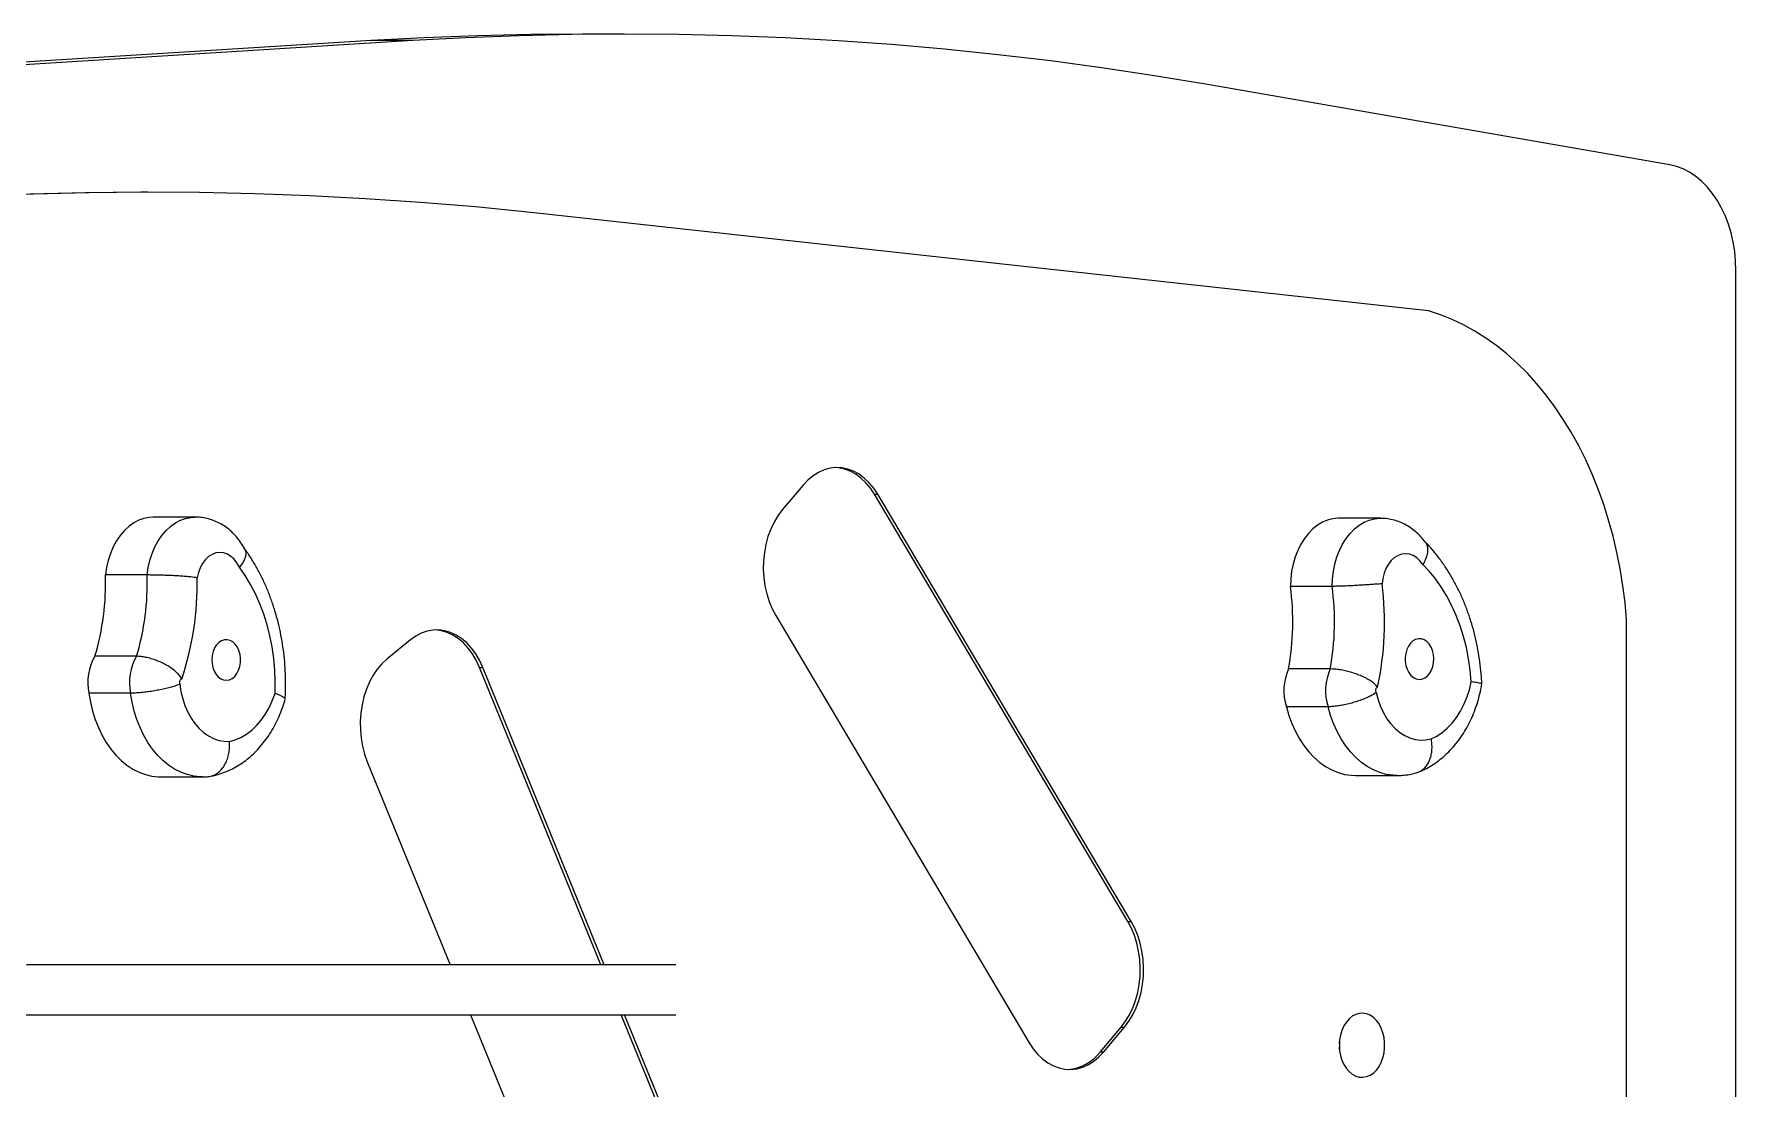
# Model space of a CAD drawing. Header units: millimetres. Extents: x -6276 to 7092, y -6092 to 4840.
# Drawn here: x 1766 to 2488, y -1016 to -569 of the extents above; entities that cross this region are included whole.
import ezdxf

# ---------------------------------------------------------------- set-up
doc = ezdxf.new("R2010")
doc.units = ezdxf.units.MM
doc.layers.add('DIKOM_ОБЪЕКТ', color=7, linetype='Continuous')

msp = doc.modelspace()

# ---------------------------------------------------------------- linework, layer by layer
at = {"layer": 'DIKOM_ОБЪЕКТ', "color": 7, "linetype": 'Continuous', "lineweight": 15}
for p, q in [((2016.448, -568.593), (1998.77, -568.593)), ((1909.141, -571.386), (1007.035, -627.639)), ((1926.818, -571.386), (1024.712, -627.639)), ((1926.818, -571.386), (1909.141, -571.386)), ((2460.042, -624.06), (2264.796, -590.106)), ((1814.441, -635.656), (1813.027, -635.656)), ((2357.718, -685.976), (2000.241, -646.83)), ((2488.115, -1477.179), (2488.115, -668.942)), ((2092.448, -759.818), (2083.564, -770.36)), ((2230.161, -944.831), (2122.712, -763.738)), ((2122.712, -763.738), (2124.127, -763.738)), ((2231.575, -944.831), (2124.127, -763.738)), ((1834.438, -773.415), (1816.761, -773.415)), ((2337.313, -773.924), (2319.635, -773.924)), ((1814.173, -797.95), (1796.495, -797.95)), ((2316.803, -802.774), (2299.125, -802.774)), ((2080.793, -815.161), (2188.241, -996.254)), ((2441.729, -1357.568), (2441.729, -816.861)), ((1925.839, -825.476), (1915.796, -833.676)), ((1809.7, -832.413), (1792.022, -832.413)), ((2006.66, -963.311), (1955.141, -837.116)), ((1955.141, -837.116), (1956.556, -837.116)), ((2008.074, -963.311), (1956.556, -837.116)), ((2316.006, -837.795), (2298.328, -837.795)), ((1807.136, -848.067), (1789.458, -848.067)), ((2315.118, -853.814), (2297.44, -853.814)), ((1907.566, -877.116), (1942.753, -963.307)), ((1819.925, -883.54), (1837.603, -883.54)), ((2326.681, -882.969), (2344.358, -882.969)), ((2230.161, -944.831), (2231.575, -944.831)), ((1951.364, -984.4), (1991.146, -1081.845)), ((2038.722, -1041.845), (2015.272, -984.405)), ((2040.136, -1041.845), (2016.686, -984.405)), ((2218.506, -1000.174), (2227.39, -989.632)), ((2219.92, -1000.174), (2228.804, -989.632)), ((2227.39, -989.632), (2228.804, -989.632)), ((2218.506, -1000.174), (2219.92, -1000.174))]:
    msp.add_line(p, q, dxfattribs=at)
at = {"layer": 'DIKOM_ОБЪЕКТ', "color": 7, "linetype": 'Continuous', "lineweight": 15, "flags": 128}
for points in [[(1998.77, -568.593), (1976.837, -568.76), (1954.265, -569.281), (1931.699, -570.156), (1909.141, -571.386)], [(2264.796, -590.106), (2242.375, -586.385), (2219.926, -583.017), (2197.452, -580), (2174.955, -577.337), (2152.439, -575.027), (2129.907, -573.07), (2107.36, -571.466), (2084.802, -570.217), (2062.236, -569.321), (2039.665, -568.78), (2017.09, -568.593), (1994.515, -568.76), (1971.943, -569.281), (1949.377, -570.156), (1926.818, -571.386)], [(2488.115, -668.942), (2487.983, -664.855), (2487.59, -660.801), (2486.94, -656.813), (2486.038, -652.925), (2484.892, -649.168), (2483.51, -645.573), (2481.904, -642.17), (2480.087, -638.985), (2478.073, -636.046), (2475.881, -633.376), (2473.526, -630.997), (2471.03, -628.929), (2468.411, -627.189), (2465.692, -625.79), (2462.894, -624.744), (2460.042, -624.06)], [(1813.027, -635.656), (1811.495, -635.657), (1788.051, -635.858), (1764.61, -636.414), (1741.174, -637.325), (1717.747, -638.591), (1694.331, -640.212), (1670.928, -642.187)], [(2000.241, -646.83), (1976.871, -644.192), (1953.482, -641.909), (1930.077, -639.98), (1906.659, -638.405), (1883.231, -637.186), (1859.795, -636.321), (1836.353, -635.811), (1812.909, -635.657), (1789.465, -635.858), (1766.024, -636.414), (1742.589, -637.325), (1719.162, -638.591), (1695.745, -640.212), (1672.343, -642.187)], [(2441.729, -816.861), (2441.07, -809.647), (2440.164, -802.486), (2439.013, -795.397), (2437.619, -788.394), (2435.985, -781.497), (2434.116, -774.72), (2432.017, -768.079), (2429.69, -761.591), (2427.144, -755.271), (2424.383, -749.133), (2421.414, -743.193), (2418.244, -737.465), (2414.88, -731.961), (2411.331, -726.696), (2407.605, -721.681), (2403.711, -716.928), (2399.658, -712.449), (2395.456, -708.255), (2391.114, -704.355), (2386.643, -700.758), (2382.053, -697.473), (2377.356, -694.508), (2372.563, -691.87), (2367.684, -689.565), (2362.732, -687.599), (2357.718, -685.976)], [(2124.127, -763.738), (2122.399, -761.141), (2120.477, -758.833), (2118.385, -756.844), (2116.148, -755.199), (2113.796, -753.918), (2111.356, -753.017), (2108.861, -752.508), (2106.341, -752.396), (2103.828, -752.685), (2101.354, -753.368), (2098.949, -754.44), (2096.644, -755.884), (2094.468, -757.685), (2092.448, -759.818)], [(2122.712, -763.738), (2120.985, -761.141), (2119.063, -758.833), (2116.971, -756.844), (2114.734, -755.199), (2112.381, -753.918), (2109.942, -753.017), (2107.447, -752.508), (2106.193, -752.402)], [(2083.564, -770.36), (2081.728, -772.803), (2080.096, -775.521), (2078.69, -778.48), (2077.526, -781.643), (2076.62, -784.97), (2075.983, -788.42), (2075.623, -791.949), (2075.544, -795.513), (2075.748, -799.067), (2076.232, -802.566), (2076.989, -805.967), (2078.011, -809.227), (2079.284, -812.304), (2080.793, -815.161)], [(1816.761, -773.415), (1815.063, -773.514), (1812.807, -773.959), (1810.6, -774.754), (1808.469, -775.89), (1806.44, -777.354), (1804.539, -779.127), (1802.788, -781.186), (1801.209, -783.508), (1799.823, -786.063), (1798.645, -788.82), (1797.69, -791.744), (1796.971, -794.8), (1796.495, -797.95)], [(1814.173, -797.95), (1814.648, -794.8), (1815.368, -791.744), (1816.322, -788.82), (1817.5, -786.063), (1818.887, -783.508), (1820.466, -781.186), (1822.217, -779.127), (1824.118, -777.354), (1826.147, -775.89), (1828.278, -774.754), (1830.485, -773.959), (1832.741, -773.514), (1834.416, -773.415)], [(2319.635, -773.924), (2319.429, -773.926), (2317.157, -774.137), (2314.914, -774.703), (2312.731, -775.617), (2310.632, -776.868), (2308.644, -778.441), (2306.792, -780.315), (2305.098, -782.468), (2303.584, -784.873), (2302.267, -787.501), (2301.165, -790.32), (2300.29, -793.294), (2299.654, -796.386), (2299.264, -799.56), (2299.125, -802.774)], [(2316.803, -802.774), (2316.941, -799.56), (2317.331, -796.386), (2317.967, -793.294), (2318.842, -790.32), (2319.945, -787.501), (2321.261, -784.873), (2322.776, -782.468), (2324.47, -780.315), (2326.322, -778.441), (2328.31, -776.868), (2330.408, -775.617), (2332.592, -774.703), (2334.834, -774.137), (2337.107, -773.926), (2337.307, -773.924)], [(1853.303, -794.689), (1852.288, -792.868), (1851.075, -791.31), (1849.697, -790.056), (1848.191, -789.14), (1846.6, -788.588), (1844.965, -788.415), (1843.333, -788.625), (1841.748, -789.213), (1840.253, -790.163), (1838.889, -791.449), (1837.694, -793.034), (1836.7, -794.877), (1835.935, -796.927), (1835.419, -799.126)], [(2355.272, -793.546), (2354.077, -791.96), (2352.713, -790.674), (2351.218, -789.724), (2349.633, -789.136), (2348.001, -788.925), (2346.367, -789.098), (2344.775, -789.649), (2343.269, -790.564), (2341.891, -791.818), (2340.678, -793.376), (2339.663, -795.196), (2338.874, -797.227), (2338.333, -799.415), (2338.054, -801.699)], [(2375.857, -843.246), (2375.413, -838.329), (2374.716, -833.472), (2373.769, -828.699), (2372.578, -824.037), (2371.148, -819.511), (2369.489, -815.145), (2367.608, -810.963), (2365.515, -806.986), (2363.223, -803.237), (2360.742, -799.735), (2358.087, -796.499), (2355.272, -793.546)], [(1868.429, -848.167), (1868.507, -843.212), (1868.329, -838.261), (1867.895, -833.343), (1867.208, -828.482), (1866.27, -823.706), (1865.089, -819.039), (1863.669, -814.507), (1862.018, -810.135), (1860.145, -805.944), (1858.061, -801.959), (1855.776, -798.201), (1853.303, -794.689)], [(1956.556, -837.116), (1955.173, -834.134), (1953.564, -831.389), (1951.748, -828.916), (1949.747, -826.746), (1947.587, -824.907), (1945.296, -823.42), (1942.901, -822.306), (1940.433, -821.577), (1937.922, -821.244), (1935.401, -821.31), (1932.902, -821.775), (1930.454, -822.632), (1928.09, -823.871), (1925.839, -825.476)], [(1955.141, -837.116), (1953.759, -834.134), (1952.15, -831.389), (1950.334, -828.916), (1948.333, -826.746), (1946.173, -824.907), (1943.882, -823.42), (1941.487, -822.306), (1939.018, -821.577), (1936.508, -821.244), (1936.371, -821.237)], [(1846.944, -825.428), (1845.741, -825.822), (1844.62, -826.55), (1843.624, -827.582), (1842.796, -828.876), (1842.17, -830.38), (1841.77, -832.032), (1841.613, -833.763), (1841.706, -835.504), (1842.045, -837.182), (1842.616, -838.73), (1843.395, -840.083), (1844.351, -841.187), (1845.445, -841.996), (1846.632, -842.477), (1847.862, -842.611), (1849.087, -842.391), (1850.255, -841.827), (1851.319, -840.943), (1852.235, -839.773), (1852.966, -838.367), (1853.482, -836.781), (1853.762, -835.081), (1853.794, -833.336), (1853.577, -831.618), (1853.12, -829.997), (1852.441, -828.539), (1851.569, -827.304), (1850.538, -826.342), (1849.392, -825.694), (1848.178, -825.385), (1846.944, -825.428)], [(2352.218, -825.282), (2351.071, -825.924), (2350.038, -826.88), (2349.162, -828.111), (2348.48, -829.565), (2348.018, -831.184), (2347.797, -832.901), (2347.824, -834.646), (2348.099, -836.348), (2348.611, -837.936), (2349.338, -839.346), (2350.251, -840.521), (2351.313, -841.411), (2352.48, -841.981), (2353.703, -842.207), (2354.934, -842.08), (2356.122, -841.605), (2357.218, -840.802), (2358.177, -839.703), (2358.96, -838.354), (2359.535, -836.809), (2359.879, -835.133), (2359.976, -833.393), (2359.824, -831.661), (2359.429, -830.007), (2358.806, -828.5), (2357.981, -827.201), (2356.989, -826.163), (2355.869, -825.43), (2354.668, -825.029), (2353.434, -824.98), (2352.218, -825.282)], [(1915.796, -833.676), (1913.688, -835.631), (1911.747, -837.907), (1909.999, -840.476), (1908.464, -843.305), (1907.164, -846.36), (1906.112, -849.601), (1905.324, -852.988), (1904.809, -856.478), (1904.574, -860.028), (1904.62, -863.593), (1904.949, -867.128), (1905.555, -870.589), (1906.431, -873.933), (1907.566, -877.116)], [(1828.844, -842.079), (1828.591, -842.132), (1828.355, -842.277), (1828.155, -842.503), (1828.003, -842.795), (1827.91, -843.133), (1827.882, -843.494), (1827.922, -843.852), (1828.026, -844.183)], [(1828.026, -844.183), (1828.512, -847.347), (1829.245, -850.413), (1830.216, -853.344), (1831.413, -856.104), (1832.82, -858.656), (1834.421, -860.971), (1836.194, -863.017), (1838.118, -864.771), (1840.169, -866.209), (1842.32, -867.314), (1844.545, -868.072), (1846.817, -868.473), (1849.106, -868.512)], [(2358.89, -867.431), (2361.258, -866.248), (2363.53, -864.737), (2365.685, -862.913), (2367.7, -860.794), (2369.556, -858.401), (2371.233, -855.758), (2372.716, -852.892), (2373.989, -849.83), (2375.039, -846.604), (2375.857, -843.246)], [(1789.458, -848.067), (1790.116, -851.9), (1791.015, -855.635), (1792.147, -859.24), (1793.504, -862.687), (1795.074, -865.948), (1796.844, -868.997), (1798.801, -871.808), (1800.928, -874.36), (1803.209, -876.632), (1805.625, -878.604), (1808.156, -880.262), (1810.782, -881.592), (1813.482, -882.584), (1816.234, -883.228), (1819.016, -883.521), (1819.925, -883.54)], [(1837.601, -883.54), (1836.694, -883.521), (1833.912, -883.228), (1831.16, -882.584), (1828.459, -881.592), (1825.833, -880.262), (1823.302, -878.604), (1820.887, -876.632), (1818.606, -874.36), (1816.478, -871.808), (1814.522, -868.997), (1812.751, -865.948), (1811.182, -862.687), (1809.825, -859.24), (1808.693, -855.635), (1807.794, -851.9), (1807.136, -848.067)], [(1849.106, -868.512), (1851.572, -867.841), (1853.978, -866.825), (1856.301, -865.474), (1858.516, -863.803), (1860.603, -861.827), (1862.54, -859.567), (1864.308, -857.044), (1865.889, -854.285), (1867.267, -851.316), (1868.429, -848.167)], [(2335.485, -847.81), (2336.298, -850.836), (2337.346, -853.714), (2338.615, -856.408), (2340.088, -858.885), (2341.749, -861.113), (2343.575, -863.064), (2345.544, -864.715), (2347.631, -866.044), (2349.81, -867.035), (2352.054, -867.674), (2354.334, -867.955), (2356.622, -867.874), (2358.89, -867.431)], [(2297.44, -853.814), (2298.494, -857.467), (2299.776, -860.971), (2301.275, -864.298), (2302.979, -867.421), (2304.875, -870.315), (2306.946, -872.957), (2309.177, -875.325), (2311.549, -877.401), (2314.044, -879.167), (2316.64, -880.609), (2319.318, -881.716), (2322.054, -882.479), (2324.829, -882.891), (2326.681, -882.969)], [(2344.393, -882.969), (2342.506, -882.891), (2339.732, -882.479), (2336.995, -881.716), (2334.318, -880.609), (2331.721, -879.167), (2329.227, -877.401), (2326.855, -875.325), (2324.624, -872.957), (2322.552, -870.315), (2320.657, -867.421), (2318.953, -864.298), (2317.454, -860.971), (2316.172, -857.467), (2315.118, -853.814)], [(2227.39, -989.632), (2229.227, -987.189), (2230.859, -984.471), (2232.265, -981.512), (2233.429, -978.349), (2234.336, -975.022), (2234.973, -971.572), (2235.333, -968.042), (2235.412, -964.478), (2235.208, -960.924), (2234.724, -957.425), (2233.966, -954.024), (2232.944, -950.764), (2231.67, -947.687), (2230.161, -944.831)], [(2228.804, -989.632), (2230.641, -987.189), (2232.273, -984.471), (2233.68, -981.512), (2234.844, -978.349), (2235.75, -975.022), (2236.387, -971.572), (2236.747, -968.042), (2236.826, -964.478), (2236.622, -960.924), (2236.138, -957.425), (2235.38, -954.024), (2234.358, -950.764), (2233.085, -947.687), (2231.575, -944.831)], [(2319.89, -997.343), (2320.014, -999.524), (2320.384, -1001.648), (2320.991, -1003.661), (2321.818, -1005.51), (2322.844, -1007.148), (2324.042, -1008.532), (2325.382, -1009.626), (2326.829, -1010.402), (2328.345, -1010.84), (2329.891, -1010.928), (2331.427, -1010.664), (2332.913, -1010.055), (2334.311, -1009.117), (2335.584, -1007.874), (2336.7, -1006.359), (2337.629, -1004.609), (2338.348, -1002.672), (2338.838, -1000.596), (2339.087, -998.437), (2339.087, -996.248), (2338.838, -994.089), (2338.348, -992.013), (2337.629, -990.076), (2336.7, -988.326), (2335.584, -986.811), (2334.311, -985.568), (2332.913, -984.63), (2331.427, -984.021), (2329.891, -983.757), (2328.345, -983.845), (2326.829, -984.283), (2325.382, -985.059), (2324.042, -986.153), (2322.844, -987.537), (2321.818, -989.175), (2320.991, -991.024), (2320.384, -993.037), (2320.014, -995.162), (2319.89, -997.343)], [(2188.241, -996.254), (2189.968, -998.851), (2191.89, -1001.159), (2193.983, -1003.147), (2196.219, -1004.793), (2198.572, -1006.074), (2201.012, -1006.975), (2203.507, -1007.484), (2206.027, -1007.595), (2208.54, -1007.307), (2211.014, -1006.623), (2213.419, -1005.552), (2215.724, -1004.107), (2217.9, -1002.307), (2219.92, -1000.174)]]:
    msp.add_lwpolyline(points, dxfattribs=at)
at = {"layer": 'DIKOM_ОБЪЕКТ', "color": 7, "linetype": 'Continuous', "lineweight": 15}
for centre, radius, start, end in [((1688.621, -801.469), 107.932, 343.339659, 1.868609), ((1706.293, -801.468), 107.938, 343.340176, 1.868091), ((1708.237, -801.639), 127.206, 341.4633, 1.131597), ((2189.624, -817.802), 110.527, 349.578289, 7.814189), ((2207.296, -817.802), 110.533, 349.578807, 7.813672), ((2207.882, -817.791), 131.163, 347.778796, 7.047496), ((1810.45, -843.468), 21.49, 149.04159, 192.358013), ((1828.13, -843.468), 21.492, 149.042785, 192.355118), ((2318.562, -846.951), 22.209, 155.654187, 198.000989), ((2336.239, -846.951), 22.208, 155.65308, 198.002096), ((2336.778, -846.944), 1.556, 116.946043, 213.804805), ((2300.817, -997.343), 19.209, 355.172766, 4.827234), ((2203.214, -988.276), 19.375, 274.580936, 322.116631)]:
    msp.add_arc(centre, radius, start, end, dxfattribs=at)
for points, knots in [([(1855.598, -786.968), (1855.58, -786.932), (1855.11, -785.979), (1853.994, -784.226), (1852.173, -781.812), (1850.1, -779.661), (1847.837, -777.796), (1845.415, -776.245), (1842.875, -775.025), (1840.255, -774.132), (1837.593, -773.604), (1835.631, -773.381), (1834.574, -773.431), (1834.406, -773.439)], [0, 0, 0, 0, 0.0044893, 0.118322, 0.2321671, 0.3448326, 0.4557858, 0.564703, 0.6715071, 0.7762992, 0.8793036, 0.9808353, 1, 1, 1, 1]), ([(2356.407, -784.153), (2356.392, -784.13), (2355.817, -783.272), (2354.498, -781.731), (2352.395, -779.644), (2350.081, -777.864), (2347.625, -776.399), (2345.06, -775.264), (2342.426, -774.473), (2339.832, -774.001), (2338.119, -773.958), (2337.306, -773.937)], [0, 0, 0, 0, 0.0036406, 0.1360124, 0.2676324, 0.3971308, 0.524195, 0.6487953, 0.7710962, 0.8913946, 1, 1, 1, 1]), ([(1872.704, -850.718), (1872.738, -850.135), (1872.876, -847.844), (1872.941, -843.827), (1872.81, -838.684), (1872.434, -833.558), (1871.822, -828.47), (1870.972, -823.438), (1869.887, -818.481), (1868.57, -813.615), (1867.023, -808.861), (1865.251, -804.235), (1863.257, -799.758), (1861.048, -795.444), (1858.623, -791.323), (1856.692, -788.386), (1855.55, -786.853), (1855.338, -786.568)], [0, 0, 0, 0, 0.0250379, 0.0984815, 0.1719422, 0.2454279, 0.3189497, 0.3925212, 0.4661528, 0.5398521, 0.6136236, 0.6874631, 0.7613628, 0.8352986, 0.9092276, 0.9831036, 1, 1, 1, 1]), ([(2356.368, -784.18), (2356.477, -784.309), (2356.879, -784.781), (2357.232, -785.877), (2357.404, -787.406), (2357.191, -789.14), (2356.566, -791.176), (2355.806, -792.683), (2355.279, -793.534), (2355.272, -793.546)], [0, 0, 0, 0, 0.0646018, 0.2369997, 0.4143694, 0.5872099, 0.7650231, 0.9964831, 1, 1, 1, 1]), ([(2380.318, -844.212), (2380.291, -843.628), (2380.186, -841.333), (2379.826, -837.342), (2379.154, -832.267), (2378.239, -827.254), (2377.091, -822.319), (2375.71, -817.483), (2374.101, -812.762), (2372.268, -808.175), (2370.214, -803.74), (2367.947, -799.476), (2365.471, -795.403), (2362.798, -791.535), (2359.928, -787.905), (2357.623, -785.29), (2356.251, -783.931), (2355.947, -783.629)], [0, 0, 0, 0, 0.0249141, 0.0980728, 0.1712812, 0.2445416, 0.3178642, 0.3912565, 0.4647197, 0.5382494, 0.6118335, 0.6854438, 0.7590373, 0.8325589, 0.9059429, 0.9791111, 1, 1, 1, 1]), ([(1855.599, -786.968), (1855.748, -787.328), (1856.05, -788.064), (1856.031, -789.406), (1855.658, -790.895), (1854.829, -792.651), (1853.922, -793.947), (1853.312, -794.678), (1853.303, -794.689)], [0, 0, 0, 0, 0.1829113, 0.3728566, 0.5579483, 0.7483639, 0.9962307, 1, 1, 1, 1]), ([(1835.419, -799.126), (1835.408, -799.125), (1834.602, -799.003), (1833.048, -798.809), (1830.545, -798.578), (1828.14, -798.402), (1825.62, -798.257), (1823.103, -798.143), (1820.609, -798.055), (1818.26, -797.994), (1816.052, -797.957), (1814.805, -797.952), (1814.173, -797.95)], [0, 0, 0, 0, 0.0020468, 0.1451464, 0.2509401, 0.3597555, 0.4650811, 0.5734366, 0.6785516, 0.7867117, 0.8918266, 1, 1, 1, 1]), ([(2338.054, -801.699), (2338.043, -801.699), (2337.235, -801.748), (2335.674, -801.85), (2333.168, -802.02), (2330.762, -802.181), (2328.243, -802.34), (2325.727, -802.484), (2323.235, -802.608), (2320.888, -802.701), (2318.682, -802.763), (2317.435, -802.77), (2316.803, -802.774)], [0, 0, 0, 0, 0.0020425, 0.1451455, 0.2509336, 0.3597608, 0.4650828, 0.5734327, 0.6785535, 0.7867062, 0.8918278, 1, 1, 1, 1]), ([(1828.844, -842.079), (1828.841, -842.072), (1828.59, -841.525), (1827.921, -840.532), (1826.566, -839.098), (1824.816, -837.677), (1822.728, -836.332), (1820.48, -835.155), (1818.191, -834.18), (1815.881, -833.398), (1813.667, -832.839), (1811.551, -832.48), (1810.322, -832.436), (1809.7, -832.413)], [0, 0, 0, 0, 0.0010806, 0.0812591, 0.1643784, 0.2682228, 0.3751103, 0.4780743, 0.5839563, 0.6864839, 0.7919559, 0.8944878, 1, 1, 1, 1]), ([(1828.026, -844.183), (1828.017, -844.188), (1827.268, -844.576), (1825.776, -845.114), (1823.351, -845.814), (1820.996, -846.374), (1818.516, -846.874), (1816.028, -847.294), (1813.555, -847.634), (1811.219, -847.879), (1809.018, -848.037), (1807.769, -848.057), (1807.136, -848.067)], [0, 0, 0, 0, 0.0016849, 0.1432314, 0.2488594, 0.3575574, 0.4631195, 0.5717367, 0.6772678, 0.7858648, 0.8914048, 1, 1, 1, 1]), ([(2336.072, -845.557), (2336.068, -845.55), (2335.764, -845.062), (2334.996, -844.211), (2333.503, -843.024), (2331.617, -841.878), (2329.401, -840.814), (2327.043, -839.896), (2324.662, -839.144), (2322.278, -838.545), (2320.013, -838.119), (2317.863, -837.846), (2316.631, -837.812), (2316.006, -837.795)], [0, 0, 0, 0, 0.0010801, 0.0812523, 0.164375, 0.2682231, 0.3751145, 0.4780675, 0.5839559, 0.6864888, 0.7919554, 0.8944875, 1, 1, 1, 1]), ([(2353.526, -881.484), (2354.127, -881.235), (2355.742, -880.567), (2358.275, -879.22), (2361.093, -877.407), (2363.783, -875.313), (2366.336, -872.952), (2368.734, -870.333), (2370.963, -867.472), (2373.005, -864.383), (2374.846, -861.09), (2376.472, -857.615), (2377.875, -853.983), (2379.037, -850.218), (2379.84, -846.954), (2380.188, -844.935), (2380.31, -844.23)], [0, 0, 0, 0, 0.0429893, 0.1154463, 0.1884066, 0.262224, 0.3369507, 0.4125886, 0.4890686, 0.5662673, 0.6440348, 0.7222112, 0.8006512, 0.8792416, 0.9578817, 1, 1, 1, 1]), ([(2380.284, -844.213), (2380.295, -844.199), (2380.347, -844.136), (2380.013, -843.998), (2379.276, -843.799), (2377.972, -843.552), (2376.696, -843.361), (2375.867, -843.248), (2375.857, -843.246)], [0, 0, 0, 0, 0.0610757, 0.275296, 0.4855867, 0.7018305, 0.9966007, 1, 1, 1, 1]), ([(1840.503, -883.394), (1841.252, -883.251), (1843.057, -882.906), (1845.862, -882.07), (1848.889, -880.866), (1851.821, -879.367), (1854.648, -877.584), (1857.354, -875.523), (1859.924, -873.193), (1862.341, -870.604), (1864.591, -867.77), (1866.656, -864.707), (1868.522, -861.437), (1870.171, -857.981), (1871.585, -854.441), (1872.331, -852.003), (1872.693, -850.819)], [0, 0, 0, 0, 0.0494307, 0.1191074, 0.1890123, 0.2594511, 0.3305936, 0.4025536, 0.4754008, 0.5491414, 0.6237146, 0.6990054, 0.7748691, 0.8511518, 0.9277078, 1, 1, 1, 1]), ([(1872.669, -850.716), (1872.684, -850.677), (1872.748, -850.505), (1872.442, -850.131), (1871.743, -849.601), (1870.487, -848.95), (1869.247, -848.459), (1868.438, -848.171), (1868.429, -848.167)], [0, 0, 0, 0, 0.0618659, 0.2759051, 0.4860194, 0.702077, 0.9966028, 1, 1, 1, 1]), ([(2335.485, -847.81), (2335.476, -847.816), (2334.779, -848.359), (2333.355, -849.171), (2331.025, -850.248), (2328.746, -851.126), (2326.334, -851.915), (2323.904, -852.581), (2321.478, -853.124), (2319.175, -853.515), (2316.996, -853.767), (2315.75, -853.798), (2315.118, -853.814)], [0, 0, 0, 0, 0.0016798, 0.1432258, 0.24886, 0.3575527, 0.4631196, 0.5717353, 0.6772686, 0.7858679, 0.891405, 1, 1, 1, 1]), ([(1840.115, -883.384), (1840.487, -883.355), (1841.46, -883.279), (1842.941, -882.682), (1844.519, -881.659), (1845.912, -880.257), (1847.107, -878.513), (1848.047, -876.501), (1848.725, -874.243), (1849.147, -871.604), (1849.178, -869.643), (1849.107, -868.538), (1849.106, -868.512)], [0, 0, 0, 0, 0.0700277, 0.1832194, 0.2932159, 0.4064072, 0.5164344, 0.6296428, 0.7397245, 0.8529926, 0.9965109, 1, 1, 1, 1]), ([(2352.924, -881.663), (2353.355, -881.523), (2354.33, -881.207), (2355.674, -880.239), (2356.925, -878.886), (2357.936, -877.182), (2358.667, -875.221), (2359.108, -873.019), (2359.254, -870.447), (2359.079, -868.534), (2358.894, -867.457), (2358.89, -867.431)], [0, 0, 0, 0, 0.096643, 0.2183027, 0.3434927, 0.4651769, 0.590389, 0.7121377, 0.8374112, 0.9961415, 1, 1, 1, 1]), ([(1837.6, -883.516), (1837.785, -883.524), (1838.625, -883.561), (1839.464, -883.482), (1840.118, -883.42)], [0, 0, 0, 0, 0.2205767, 1, 1, 1, 1]), ([(2344.404, -882.938), (2345.149, -882.933), (2346.909, -882.922), (2349.622, -882.536), (2351.712, -882.068), (2352.79, -881.741), (2352.935, -881.697)], [0, 0, 0, 0, 0.2583816, 0.6103228, 0.9475792, 1, 1, 1, 1]), ([(2038.462, -963.314), (2037.442, -963.313), (2032.881, -963.313), (2024.942, -963.312), (2014.829, -963.311), (2005.253, -963.31), (1996.218, -963.31), (1987.986, -963.309), (1980.528, -963.309), (1973.816, -963.308), (1967.553, -963.308), (1961.746, -963.307), (1956.339, -963.307), (1951.166, -963.307), (1940.585, -963.307), (1924.176, -963.306), (1901.436, -963.306), (1877.231, -963.307), (1851.553, -963.309), (1824.542, -963.311), (1796.909, -963.314), (1768.747, -963.318), (1732.658, -963.324), (1688.353, -963.331), (1635.849, -963.341), (1583.243, -963.351), (1530.671, -963.36), (1483.279, -963.369), (1441.103, -963.376), (1404.108, -963.383), (1367.335, -963.389), (1330.923, -963.394), (1297.63, -963.399), (1267.474, -963.402), (1240.393, -963.405), (1213.971, -963.407), (1188.31, -963.407), (1166.613, -963.407), (1148.61, -963.407), (1134.015, -963.406), (1119.867, -963.404), (1106.279, -963.402), (1093.367, -963.4), (1081.225, -963.397), (1069.828, -963.394), (1061.378, -963.392), (1055.443, -963.39), (1051.666, -963.389), (1047.568, -963.388), (1043.146, -963.386), (1038.408, -963.385), (1033.027, -963.383), (1026.976, -963.381), (1020.231, -963.378), (1013.086, -963.375), (1005.493, -963.372), (997.455, -963.369), (988.97, -963.365), (980.089, -963.361), (970.809, -963.357), (961.123, -963.352), (953.941, -963.348), (949.986, -963.347), (949.392, -963.346)], [0, 0, 0, 0, 0.0031351, 0.0140098, 0.0242924, 0.0339829, 0.0430815, 0.0515883, 0.0587231, 0.065381, 0.0715624, 0.0772674, 0.0824963, 0.0874279, 0.092378, 0.1132654, 0.1345775, 0.1562743, 0.1795906, 0.2029117, 0.2262401, 0.2495746, 0.2729131, 0.3145957, 0.3562704, 0.3979185, 0.4395523, 0.4811838, 0.5108594, 0.5405448, 0.5702533, 0.5999761, 0.6296998, 0.6530531, 0.6763978, 0.6997348, 0.723064, 0.7463846, 0.7609534, 0.7755186, 0.7900827, 0.8046172, 0.8187444, 0.8323559, 0.8454526, 0.8580349, 0.8621561, 0.8666794, 0.8716373, 0.8770299, 0.8828578, 0.8891213, 0.8970631, 0.9056111, 0.9147663, 0.9245291, 0.9351182, 0.9463408, 0.9581975, 0.9706881, 0.9838121, 0.9975688, 1, 1, 1, 1]), ([(943.087, -984.437), (945.357, -984.438), (950.576, -984.44), (958.615, -984.444), (967.075, -984.448), (975.139, -984.452), (982.811, -984.456), (990.094, -984.459), (996.985, -984.462), (1003.282, -984.465), (1009.005, -984.467), (1014.17, -984.469), (1019.002, -984.471), (1023.496, -984.473), (1027.689, -984.474), (1031.708, -984.476), (1039.94, -984.479), (1052.788, -984.483), (1070.803, -984.488), (1090.227, -984.493), (1111.114, -984.496), (1133.54, -984.499), (1157.089, -984.5), (1181.636, -984.501), (1208.063, -984.5), (1236.374, -984.498), (1266.54, -984.496), (1297.41, -984.492), (1328.849, -984.488), (1360.726, -984.483), (1392.911, -984.478), (1425.284, -984.472), (1467.574, -984.465), (1519.937, -984.456), (1582.382, -984.444), (1636.325, -984.434), (1681.586, -984.426), (1718.06, -984.419), (1754.104, -984.414), (1783.637, -984.409), (1806.87, -984.406), (1824.073, -984.405), (1841.022, -984.403), (1857.539, -984.402), (1873.416, -984.401), (1888.478, -984.4), (1902.735, -984.4), (1913.384, -984.4), (1920.896, -984.4), (1925.68, -984.4), (1930.886, -984.4), (1936.519, -984.4), (1942.575, -984.4), (1949.473, -984.4), (1957.259, -984.401), (1965.972, -984.401), (1975.238, -984.402), (1985.121, -984.402), (1995.625, -984.403), (2006.752, -984.404), (2018.436, -984.405), (2029.076, -984.406), (2035.805, -984.407), (2038.472, -984.407)], [0, 0, 0, 0, 0.0092136, 0.0211824, 0.0325646, 0.0433597, 0.0535673, 0.0631875, 0.0722205, 0.0806665, 0.0877508, 0.0943625, 0.100502, 0.1061696, 0.1113656, 0.1162573, 0.1211651, 0.1418747, 0.1630036, 0.1845111, 0.2076157, 0.2307185, 0.2538305, 0.2769479, 0.3000749, 0.3258988, 0.3517328, 0.3775712, 0.4034171, 0.4292614, 0.4550937, 0.4809111, 0.506717, 0.5557493, 0.6047846, 0.6538401, 0.6827655, 0.7116948, 0.7406241, 0.7695457, 0.7840032, 0.7984586, 0.8129118, 0.827333, 0.8413501, 0.8548548, 0.8678489, 0.8803336, 0.8844151, 0.8888914, 0.8937991, 0.8991383, 0.9049093, 0.9111123, 0.9189778, 0.9274438, 0.936511, 0.9461795, 0.9566656, 0.9677785, 0.9795184, 0.9918852, 1, 1, 1, 1])]:
    msp.add_open_spline(points, degree=3, knots=knots, dxfattribs=at)

doc.saveas('drawing.dxf')
